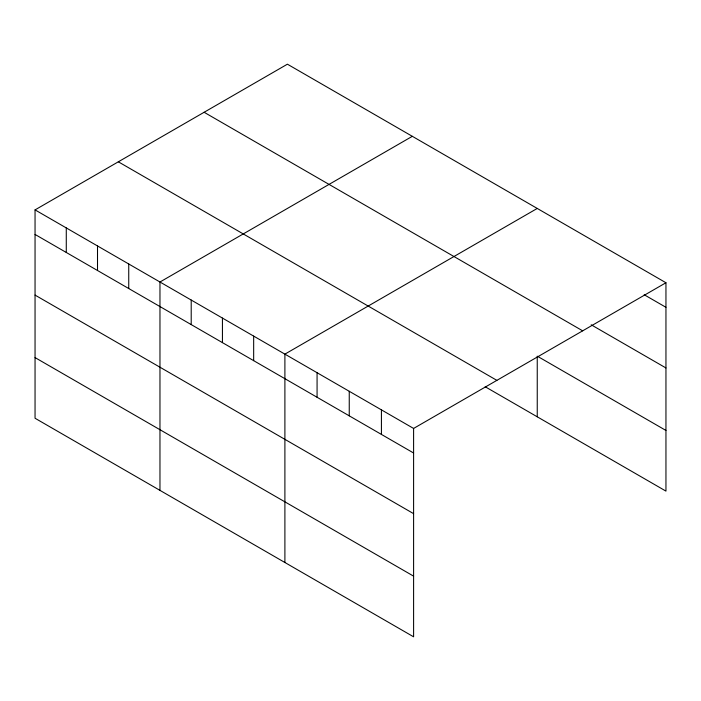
<?xml version="1.0" encoding="UTF-8"?>
<svg xmlns="http://www.w3.org/2000/svg" width="701" height="701" viewBox="0 0 701 701"><rect width="100%" height="100%" fill="white"/><g stroke="black" fill="none" stroke-linecap="round" stroke-linejoin="round"><path stroke-width="1.05" d="M35.05 209.888L413.599 428.442L413.599 636.806L35.05 418.252L35.05 209.888L287.401 64.194L665.95 282.748L665.95 491.112L485.188 386.75M412.319 136.318L159.968 282.012L159.968 490.367M537.246 208.442L284.895 354.136L284.895 562.491M413.599 428.442L665.95 282.748M644.184 294.735L665.95 307.301M591.188 324.791L665.95 367.955M204.122 112.274L582.671 330.828M538.193 356.695L665.95 430.458M118.329 161.808L496.878 380.363M35.05 234.441L413.599 452.995M35.05 295.095L413.599 513.649M35.05 357.589L413.599 576.143M537.246 356.143L537.246 416.806M381.423 409.866L381.423 434.418M349.247 391.289L349.247 415.842M317.071 372.713L317.071 397.265M253.666 336.103L253.666 360.656M222.436 318.07L222.436 342.623M191.207 300.046L191.207 324.589M128.739 263.979L128.739 288.532M97.509 245.955L97.509 270.498M66.28 227.921L66.28 252.474"/></g></svg>
